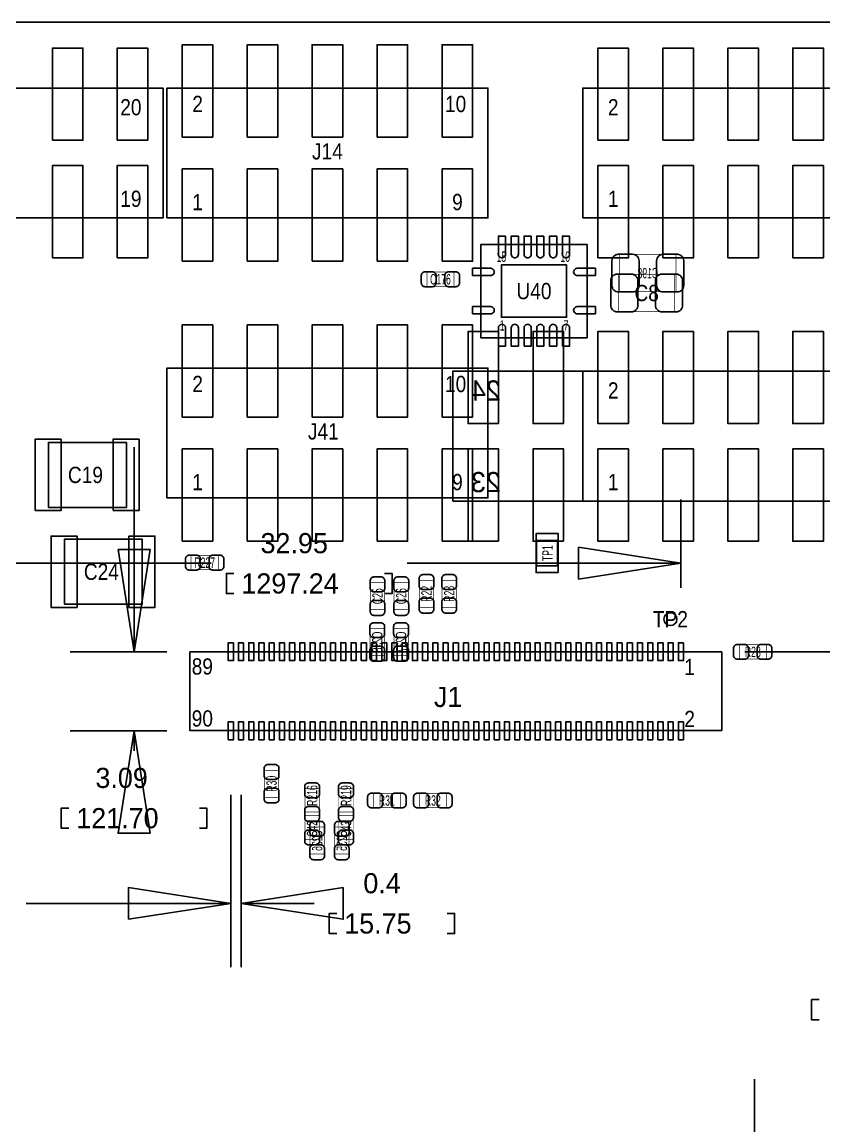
# Model space of a CAD drawing. Extents: x -31 to 174, y -12 to 124.
# Drawn here: x 54.53 to 85.89, y 46.51 to 89.66 of the extents above; entities that cross this region are included whole.
import ezdxf
from ezdxf.enums import TextEntityAlignment as Align

# ---------------------------------------------------------------- set-up
doc = ezdxf.new("R2010")
doc.units = 0
for name, color, linetype in [('BG_DIMENSION', 1, 'CONTINUOUS'), ('BG_OUTLINE', 3, 'CONTINUOUS'), ('PG_ASSEMBLY_BOTTOM', 140, 'CONTINUOUS'), ('PG_ASSEMBLY_TOP', 140, 'CONTINUOUS'), ('PIN_BOTTOM', 2, 'CONTINUOUS'), ('PIN_TOP', 160, 'CONTINUOUS'), ('RD_ASSEMBLY_BOTTOM', 140, 'CONTINUOUS'), ('RD_ASSEMBLY_TOP', 140, 'CONTINUOUS')]:
    doc.layers.add(name, color=color, linetype=linetype)

msp = doc.modelspace()

# ---------------------------------------------------------------- linework, layer by layer
at = {"layer": 'BG_DIMENSION'}
for points in [[(58.91022, 73.043034), (58.91022, 65.04305)], [(80.295496, 67.543172), (80.295496, 71.003922)], [(76.295504, 67.87896), (80.295496, 68.5038), (76.295504, 69.12864), (76.295504, 67.87896)], [(58.28538, 69.043042), (58.91022, 65.04305), (59.53506, 69.043042), (58.28538, 69.043042)], [(61.93155, 68.5038), (47.3456, 68.5038)], [(69.58965, 68.5038), (80.295496, 68.5038)], [(62.8142, 67.3227), (62.5221, 67.3227), (62.5221, 68.1101), (62.8142, 68.1101)], [(68.707, 67.3227), (68.9991, 67.3227), (68.9991, 68.1101), (68.707, 68.1101)], [(60.193174, 65.04305), (56.410098, 65.04305)], [(82.795618, 65.04305), (91.143582, 65.04305)], [(60.193174, 61.95187), (56.410098, 61.95187)], [(59.53506, 57.951878), (58.91022, 61.95187), (58.28538, 57.951878), (59.53506, 57.951878)], [(58.91022, 61.17463), (58.91022, 61.95187)], [(62.693296, 59.451748), (62.693296, 52.709318)], [(63.093346, 59.451748), (63.093346, 52.709318)], [(56.35752, 58.14568), (56.06542, 58.14568), (56.06542, 58.93308), (56.35752, 58.93308)], [(61.46292, 58.14568), (61.75502, 58.14568), (61.75502, 58.93308), (61.46292, 58.93308)], [(58.693304, 54.5846), (62.693296, 55.20944), (58.693304, 55.83428), (58.693304, 54.5846)], [(67.093338, 55.83428), (63.093346, 55.20944), (67.093338, 54.5846), (67.093338, 55.83428)], [(54.693312, 55.20944), (62.693296, 55.20944)], [(65.95237, 55.20944), (63.093346, 55.20944)], [(66.83502, 54.02834), (66.54292, 54.02834), (66.54292, 54.81574), (66.83502, 54.81574)], [(71.15302, 54.02834), (71.44512, 54.02834), (71.44512, 54.81574), (71.15302, 54.81574)], [(85.69706, 50.65776), (85.40496, 50.65776), (85.40496, 51.44516), (85.69706, 51.44516)], [(83.1723, 48.333914), (83.1723, 40.33393)]]:
    msp.add_lwpolyline(points, dxfattribs=at)
at = {"layer": 'BG_OUTLINE'}
msp.add_lwpolyline([(0, 0), (0, 46.233588), (5.526532, 46.233588, 0.413393), (6.522212, 47.232062), (6.522212, 48.731932, 0.414214), (5.522214, 49.73193), (0, 49.73193), (0, 74.98207), (5.522214, 74.98207, 0.414214), (6.522212, 75.982068), (6.522212, 77.481938, 0.413393), (5.526532, 78.480412), (0, 78.480412), (0, 89.662), (150.622, 89.662), (150.622, 0)], format="xyb", close=True, dxfattribs=at)
at = {"layer": 'PG_ASSEMBLY_BOTTOM', "const_width": 0.024892}
for points in [[(77.901038, 80.577436), (77.901038, 79.117444), (80.101186, 79.117444), (80.101186, 80.577436), (77.901038, 80.577436)], [(68.69938, 65.957704), (68.139564, 65.957704), (68.139564, 64.897508), (68.69938, 64.897508), (68.69938, 65.957704)], [(69.630036, 65.957704), (69.07022, 65.957704), (69.07022, 64.897508), (69.630036, 64.897508), (69.630036, 65.957704)], [(66.350388, 58.195718), (65.790572, 58.195718), (65.790572, 57.135522), (66.350388, 57.135522), (66.350388, 58.195718)], [(67.315588, 58.195718), (66.755772, 58.195718), (66.755772, 57.135522), (67.315588, 57.135522), (67.315588, 58.195718)]]:
    msp.add_lwpolyline(points, dxfattribs=at)
at = {"layer": 'PG_ASSEMBLY_BOTTOM'}
msp.add_lwpolyline([(71.374, 70.9295), (71.374, 76.0095), (101.7016, 76.0095), (101.7016, 70.9295)], close=True, dxfattribs=at)
at = {"layer": 'PG_ASSEMBLY_TOP'}
for points in [[(34.798, 82.0039), (60.0456, 82.0039), (60.0456, 87.0839), (34.798, 87.0839), (34.798, 82.0039)], [(60.198, 82.0039), (72.7456, 82.0039), (72.7456, 87.0839), (60.198, 87.0839), (60.198, 82.0039)], [(76.454, 82.0039), (101.7016, 82.0039), (101.7016, 87.0839), (76.454, 87.0839), (76.454, 82.0039)], [(72.47382, 77.32014), (76.62418, 77.32014), (76.62418, 80.97266), (72.47382, 80.97266), (72.47382, 77.32014)], [(60.198, 71.0565), (72.7456, 71.0565), (72.7456, 76.1365), (60.198, 76.1365), (60.198, 71.0565)], [(76.454, 70.9295), (101.7016, 70.9295), (101.7016, 76.0095), (76.454, 76.0095), (76.454, 70.9295)], [(75.49134, 68.13804), (75.49134, 69.66204), (74.62774, 69.66204), (74.62774, 68.13804), (75.49134, 68.13804)], [(81.892394, 61.96584), (61.096144, 61.96584), (61.096144, 65.03924), (81.892394, 65.03924), (81.892394, 61.96584)]]:
    msp.add_lwpolyline(points, dxfattribs=at)
at = {"layer": 'PG_ASSEMBLY_TOP', "const_width": 0.024892}
for points in [[(70.361302, 79.328264), (70.361302, 79.88808), (71.421498, 79.88808), (71.421498, 79.328264), (70.361302, 79.328264)], [(77.855826, 78.340204), (77.855826, 79.800196), (80.055974, 79.800196), (80.055974, 78.340204), (77.855826, 78.340204)], [(62.201298, 68.809108), (62.201298, 68.249292), (61.141102, 68.249292), (61.141102, 68.809108), (62.201298, 68.809108)], [(68.708524, 66.687954), (68.148708, 66.687954), (68.148708, 67.74815), (68.708524, 67.74815), (68.708524, 66.687954)], [(69.63918, 66.687954), (69.079364, 66.687954), (69.079364, 67.74815), (69.63918, 67.74815), (69.63918, 66.687954)], [(70.623938, 66.779902), (70.064122, 66.779902), (70.064122, 67.840098), (70.623938, 67.840098), (70.623938, 66.779902)], [(71.512938, 66.779902), (70.953122, 66.779902), (70.953122, 67.840098), (71.512938, 67.840098), (71.512938, 66.779902)], [(82.57413, 64.761364), (82.57413, 65.32118), (83.634326, 65.32118), (83.634326, 64.761364), (82.57413, 64.761364)], [(64.007492, 60.41517), (64.567308, 60.41517), (64.567308, 59.354974), (64.007492, 59.354974), (64.007492, 60.41517)], [(66.15176, 58.636662), (65.591944, 58.636662), (65.591944, 59.696858), (66.15176, 59.696858), (66.15176, 58.636662)], [(67.47764, 58.636662), (66.917824, 58.636662), (66.917824, 59.696858), (67.47764, 59.696858), (67.47764, 58.636662)], [(69.32422, 59.511438), (69.32422, 58.951622), (68.264024, 58.951622), (68.264024, 59.511438), (69.32422, 59.511438)], [(70.063868, 58.951622), (70.063868, 59.511438), (71.124064, 59.511438), (71.124064, 58.951622), (70.063868, 58.951622)], [(65.591944, 58.77687), (66.15176, 58.77687), (66.15176, 57.716674), (65.591944, 57.716674), (65.591944, 58.77687)], [(66.917824, 58.77687), (67.47764, 58.77687), (67.47764, 57.716674), (66.917824, 57.716674), (66.917824, 58.77687)]]:
    msp.add_lwpolyline(points, dxfattribs=at)
at = {"layer": 'PG_ASSEMBLY_TOP'}
for points in [[(55.5625, 70.6882), (55.5625, 73.2282), (58.6105, 73.2282), (58.6105, 70.6882)], [(56.1848, 66.9036), (56.1848, 69.4436), (59.2328, 69.4436), (59.2328, 66.9036)]]:
    msp.add_lwpolyline(points, close=True, dxfattribs=at)
at = {"layer": 'PIN_BOTTOM'}
for points in [[(77.846174, 79.112364), (78.40599, 79.112364, 0.414709), (78.65618, 79.362554), (78.65618, 80.332326, 0.414709), (78.40599, 80.582516), (77.846174, 80.582516, 0.414709), (77.595984, 80.332326), (77.595984, 79.362554, 0.414709)], [(80.15605, 80.582516), (79.596234, 80.582516, 0.414709), (79.346044, 80.332326), (79.346044, 79.362554, 0.414709), (79.596234, 79.112364), (80.15605, 79.112364, 0.414709), (80.40624, 79.362554), (80.40624, 80.332326, 0.414709)], [(68.129404, 66.027554), (68.129404, 65.747646, 0.414846), (68.279518, 65.597532), (68.559426, 65.597532, 0.414846), (68.70954, 65.747646), (68.70954, 66.027554, 0.414846), (68.559426, 66.177668), (68.279518, 66.177668, 0.414846)], [(69.06006, 66.027554), (69.06006, 65.747646, 0.414846), (69.210174, 65.597532), (69.490082, 65.597532, 0.414846), (69.640196, 65.747646), (69.640196, 66.027554, 0.414846), (69.490082, 66.177668), (69.210174, 66.177668, 0.414846)], [(68.70954, 64.827658), (68.70954, 65.107566, 0.414846), (68.559426, 65.25768), (68.279518, 65.25768, 0.414846), (68.129404, 65.107566), (68.129404, 64.827658, 0.414846), (68.279518, 64.677544), (68.559426, 64.677544, 0.414846)], [(69.640196, 64.827658), (69.640196, 65.107566, 0.414846), (69.490082, 65.25768), (69.210174, 65.25768, 0.414846), (69.06006, 65.107566), (69.06006, 64.827658, 0.414846), (69.210174, 64.677544), (69.490082, 64.677544, 0.414846)], [(65.780412, 58.265568), (65.780412, 57.98566, 0.414846), (65.930526, 57.835546), (66.210434, 57.835546, 0.414846), (66.360548, 57.98566), (66.360548, 58.265568, 0.414846), (66.210434, 58.415682), (65.930526, 58.415682, 0.414846)], [(66.745612, 58.265568), (66.745612, 57.98566, 0.414846), (66.895726, 57.835546), (67.175634, 57.835546, 0.414846), (67.325748, 57.98566), (67.325748, 58.265568, 0.414846), (67.175634, 58.415682), (66.895726, 58.415682, 0.414846)], [(66.360548, 57.065672), (66.360548, 57.34558, 0.414846), (66.210434, 57.495694), (65.930526, 57.495694, 0.414846), (65.780412, 57.34558), (65.780412, 57.065672, 0.414846), (65.930526, 56.915558), (66.210434, 56.915558, 0.414846)], [(67.325748, 57.065672), (67.325748, 57.34558, 0.414846), (67.175634, 57.495694), (66.895726, 57.495694, 0.414846), (66.745612, 57.34558), (66.745612, 57.065672, 0.414846), (66.895726, 56.915558), (67.175634, 56.915558, 0.414846)]]:
    msp.add_lwpolyline(points, format="xyb", close=True, dxfattribs=at)
for points in [[(73.1647, 73.9648), (73.1647, 77.5716), (71.9709, 77.5716), (71.9709, 73.9648)], [(75.7047, 73.9648), (75.7047, 77.5716), (74.5109, 77.5716), (74.5109, 73.9648)], [(78.2447, 73.9648), (78.2447, 77.5716), (77.0509, 77.5716), (77.0509, 73.9648)], [(80.7847, 73.9648), (80.7847, 77.5716), (79.5909, 77.5716), (79.5909, 73.9648)], [(83.3247, 73.9648), (83.3247, 77.5716), (82.1309, 77.5716), (82.1309, 73.9648)], [(85.8647, 73.9648), (85.8647, 77.5716), (84.6709, 77.5716), (84.6709, 73.9648)], [(73.1647, 69.3674), (73.1647, 72.9742), (71.9709, 72.9742), (71.9709, 69.3674)], [(75.7047, 69.3674), (75.7047, 72.9742), (74.5109, 72.9742), (74.5109, 69.3674)], [(78.2447, 69.3674), (78.2447, 72.9742), (77.0509, 72.9742), (77.0509, 69.3674)], [(80.7847, 69.3674), (80.7847, 72.9742), (79.5909, 72.9742), (79.5909, 69.3674)], [(83.3247, 69.3674), (83.3247, 72.9742), (82.1309, 72.9742), (82.1309, 69.3674)], [(85.8647, 69.3674), (85.8647, 72.9742), (84.6709, 72.9742), (84.6709, 69.3674)]]:
    msp.add_lwpolyline(points, close=True, dxfattribs=at)
at = {"layer": 'PIN_TOP'}
for points in [[(55.7149, 85.0392), (55.7149, 88.646), (56.9087, 88.646), (56.9087, 85.0392)], [(58.2549, 85.0392), (58.2549, 88.646), (59.4487, 88.646), (59.4487, 85.0392)], [(60.7949, 85.1662), (60.7949, 88.773), (61.9887, 88.773), (61.9887, 85.1662)], [(63.3349, 85.1662), (63.3349, 88.773), (64.5287, 88.773), (64.5287, 85.1662)], [(65.8749, 85.1662), (65.8749, 88.773), (67.0687, 88.773), (67.0687, 85.1662)], [(68.4149, 85.1662), (68.4149, 88.773), (69.6087, 88.773), (69.6087, 85.1662)], [(70.9549, 85.1662), (70.9549, 88.773), (72.1487, 88.773), (72.1487, 85.1662)], [(77.0509, 85.0392), (77.0509, 88.646), (78.2447, 88.646), (78.2447, 85.0392)], [(79.5909, 85.0392), (79.5909, 88.646), (80.7847, 88.646), (80.7847, 85.0392)], [(82.1309, 85.0392), (82.1309, 88.646), (83.3247, 88.646), (83.3247, 85.0392)], [(84.6709, 85.0392), (84.6709, 88.646), (85.8647, 88.646), (85.8647, 85.0392)], [(55.7149, 80.4418), (55.7149, 84.0486), (56.9087, 84.0486), (56.9087, 80.4418)], [(58.2549, 80.4418), (58.2549, 84.0486), (59.4487, 84.0486), (59.4487, 80.4418)], [(60.7949, 80.3148), (60.7949, 83.9216), (61.9887, 83.9216), (61.9887, 80.3148)], [(63.3349, 80.3148), (63.3349, 83.9216), (64.5287, 83.9216), (64.5287, 80.3148)], [(65.8749, 80.3148), (65.8749, 83.9216), (67.0687, 83.9216), (67.0687, 80.3148)], [(68.4149, 80.3148), (68.4149, 83.9216), (69.6087, 83.9216), (69.6087, 80.3148)], [(70.9549, 80.3148), (70.9549, 83.9216), (72.1487, 83.9216), (72.1487, 80.3148)], [(77.0509, 80.4418), (77.0509, 84.0486), (78.2447, 84.0486), (78.2447, 80.4418)], [(79.5909, 80.4418), (79.5909, 84.0486), (80.7847, 84.0486), (80.7847, 80.4418)], [(82.1309, 80.4418), (82.1309, 84.0486), (83.3247, 84.0486), (83.3247, 80.4418)], [(84.6709, 80.4418), (84.6709, 84.0486), (85.8647, 84.0486), (85.8647, 80.4418)], [(75.82408, 80.17129), (75.82408, 78.12151), (73.27392, 78.12151), (73.27392, 80.17129)], [(60.7949, 74.2188), (60.7949, 77.8256), (61.9887, 77.8256), (61.9887, 74.2188)], [(63.3349, 74.2188), (63.3349, 77.8256), (64.5287, 77.8256), (64.5287, 74.2188)], [(65.8749, 74.2188), (65.8749, 77.8256), (67.0687, 77.8256), (67.0687, 74.2188)], [(68.4149, 74.2188), (68.4149, 77.8256), (69.6087, 77.8256), (69.6087, 74.2188)], [(70.9549, 74.2188), (70.9549, 77.8256), (72.1487, 77.8256), (72.1487, 74.2188)], [(77.0509, 73.9648), (77.0509, 77.5716), (78.2447, 77.5716), (78.2447, 73.9648)], [(79.5909, 73.9648), (79.5909, 77.5716), (80.7847, 77.5716), (80.7847, 73.9648)], [(82.1309, 73.9648), (82.1309, 77.5716), (83.3247, 77.5716), (83.3247, 73.9648)], [(84.6709, 73.9648), (84.6709, 77.5716), (85.8647, 77.5716), (85.8647, 73.9648)], [(55.0418, 70.5612), (55.0418, 73.3552), (56.0578, 73.3552), (56.0578, 70.5612)], [(58.0898, 70.5612), (58.0898, 73.3552), (59.1058, 73.3552), (59.1058, 70.5612)], [(60.7949, 69.3674), (60.7949, 72.9742), (61.9887, 72.9742), (61.9887, 69.3674)], [(63.3349, 69.3674), (63.3349, 72.9742), (64.5287, 72.9742), (64.5287, 69.3674)], [(65.8749, 69.3674), (65.8749, 72.9742), (67.0687, 72.9742), (67.0687, 69.3674)], [(68.4149, 69.3674), (68.4149, 72.9742), (69.6087, 72.9742), (69.6087, 69.3674)], [(70.9549, 69.3674), (70.9549, 72.9742), (72.1487, 72.9742), (72.1487, 69.3674)], [(77.0509, 69.3674), (77.0509, 72.9742), (78.2447, 72.9742), (78.2447, 69.3674)], [(79.5909, 69.3674), (79.5909, 72.9742), (80.7847, 72.9742), (80.7847, 69.3674)], [(82.1309, 69.3674), (82.1309, 72.9742), (83.3247, 72.9742), (83.3247, 69.3674)], [(84.6709, 69.3674), (84.6709, 72.9742), (85.8647, 72.9742), (85.8647, 69.3674)], [(55.6641, 66.7766), (55.6641, 69.5706), (56.6801, 69.5706), (56.6801, 66.7766)], [(58.7121, 66.7766), (58.7121, 69.5706), (59.7281, 69.5706), (59.7281, 66.7766)], [(75.46594, 68.40474), (74.65314, 68.40474), (74.65314, 69.39534), (75.46594, 69.39534)], [(62.793245, 65.398142), (62.793245, 64.698118), (62.593347, 64.698118), (62.593347, 65.398142)], [(63.193295, 65.398142), (63.193295, 64.698118), (62.993397, 64.698118), (62.993397, 65.398142)], [(63.593345, 65.398142), (63.593345, 64.698118), (63.393447, 64.698118), (63.393447, 65.398142)], [(63.993395, 65.398142), (63.993395, 64.698118), (63.793497, 64.698118), (63.793497, 65.398142)], [(64.393445, 65.398142), (64.393445, 64.698118), (64.193547, 64.698118), (64.193547, 65.398142)], [(64.793495, 65.398142), (64.793495, 64.698118), (64.593597, 64.698118), (64.593597, 65.398142)], [(65.193545, 65.398142), (65.193545, 64.698118), (64.993647, 64.698118), (64.993647, 65.398142)], [(65.593595, 65.398142), (65.593595, 64.698118), (65.393697, 64.698118), (65.393697, 65.398142)], [(65.993645, 65.398142), (65.993645, 64.698118), (65.793747, 64.698118), (65.793747, 65.398142)], [(66.393695, 65.398142), (66.393695, 64.698118), (66.193797, 64.698118), (66.193797, 65.398142)], [(66.793745, 65.398142), (66.793745, 64.698118), (66.593847, 64.698118), (66.593847, 65.398142)], [(67.193795, 65.398142), (67.193795, 64.698118), (66.993897, 64.698118), (66.993897, 65.398142)], [(67.593845, 65.398142), (67.593845, 64.698118), (67.393947, 64.698118), (67.393947, 65.398142)], [(67.993895, 65.398142), (67.993895, 64.698118), (67.793997, 64.698118), (67.793997, 65.398142)], [(68.393945, 65.398142), (68.393945, 64.698118), (68.194047, 64.698118), (68.194047, 65.398142)], [(68.793995, 65.398142), (68.793995, 64.698118), (68.594097, 64.698118), (68.594097, 65.398142)], [(69.194045, 65.398142), (69.194045, 64.698118), (68.994147, 64.698118), (68.994147, 65.398142)], [(69.594095, 65.398142), (69.594095, 64.698118), (69.394197, 64.698118), (69.394197, 65.398142)], [(69.994145, 65.398142), (69.994145, 64.698118), (69.794247, 64.698118), (69.794247, 65.398142)], [(70.394195, 65.398142), (70.394195, 64.698118), (70.194297, 64.698118), (70.194297, 65.398142)], [(70.794245, 65.398142), (70.794245, 64.698118), (70.594347, 64.698118), (70.594347, 65.398142)], [(71.194295, 65.398142), (71.194295, 64.698118), (70.994397, 64.698118), (70.994397, 65.398142)], [(71.594345, 65.398142), (71.594345, 64.698118), (71.394447, 64.698118), (71.394447, 65.398142)], [(71.994395, 65.398142), (71.994395, 64.698118), (71.794497, 64.698118), (71.794497, 65.398142)], [(72.394445, 65.398142), (72.394445, 64.698118), (72.194547, 64.698118), (72.194547, 65.398142)], [(72.794495, 65.398142), (72.794495, 64.698118), (72.594597, 64.698118), (72.594597, 65.398142)], [(73.194545, 65.398142), (73.194545, 64.698118), (72.994647, 64.698118), (72.994647, 65.398142)], [(73.594595, 65.398142), (73.594595, 64.698118), (73.394697, 64.698118), (73.394697, 65.398142)], [(73.994645, 65.398142), (73.994645, 64.698118), (73.794747, 64.698118), (73.794747, 65.398142)], [(74.394695, 65.398142), (74.394695, 64.698118), (74.194797, 64.698118), (74.194797, 65.398142)], [(74.794745, 65.398142), (74.794745, 64.698118), (74.594847, 64.698118), (74.594847, 65.398142)], [(75.194795, 65.398142), (75.194795, 64.698118), (74.994897, 64.698118), (74.994897, 65.398142)], [(75.594845, 65.398142), (75.594845, 64.698118), (75.394947, 64.698118), (75.394947, 65.398142)], [(75.994895, 65.398142), (75.994895, 64.698118), (75.794997, 64.698118), (75.794997, 65.398142)], [(76.394945, 65.398142), (76.394945, 64.698118), (76.195047, 64.698118), (76.195047, 65.398142)], [(76.794995, 65.398142), (76.794995, 64.698118), (76.595097, 64.698118), (76.595097, 65.398142)], [(77.195045, 65.398142), (77.195045, 64.698118), (76.995147, 64.698118), (76.995147, 65.398142)], [(77.595095, 65.398142), (77.595095, 64.698118), (77.395197, 64.698118), (77.395197, 65.398142)], [(77.995145, 65.398142), (77.995145, 64.698118), (77.795247, 64.698118), (77.795247, 65.398142)], [(78.395195, 65.398142), (78.395195, 64.698118), (78.195297, 64.698118), (78.195297, 65.398142)], [(78.795245, 65.398142), (78.795245, 64.698118), (78.595347, 64.698118), (78.595347, 65.398142)], [(79.195295, 65.398142), (79.195295, 64.698118), (78.995397, 64.698118), (78.995397, 65.398142)], [(79.595345, 65.398142), (79.595345, 64.698118), (79.395447, 64.698118), (79.395447, 65.398142)], [(79.995395, 65.398142), (79.995395, 64.698118), (79.795497, 64.698118), (79.795497, 65.398142)], [(80.395445, 65.398142), (80.395445, 64.698118), (80.195547, 64.698118), (80.195547, 65.398142)], [(62.793245, 62.306962), (62.793245, 61.606938), (62.593347, 61.606938), (62.593347, 62.306962)], [(63.193295, 62.306962), (63.193295, 61.606938), (62.993397, 61.606938), (62.993397, 62.306962)], [(63.593345, 62.306962), (63.593345, 61.606938), (63.393447, 61.606938), (63.393447, 62.306962)], [(63.993395, 62.306962), (63.993395, 61.606938), (63.793497, 61.606938), (63.793497, 62.306962)], [(64.393445, 62.306962), (64.393445, 61.606938), (64.193547, 61.606938), (64.193547, 62.306962)], [(64.793495, 62.306962), (64.793495, 61.606938), (64.593597, 61.606938), (64.593597, 62.306962)], [(65.193545, 62.306962), (65.193545, 61.606938), (64.993647, 61.606938), (64.993647, 62.306962)], [(65.593595, 62.306962), (65.593595, 61.606938), (65.393697, 61.606938), (65.393697, 62.306962)], [(65.993645, 62.306962), (65.993645, 61.606938), (65.793747, 61.606938), (65.793747, 62.306962)], [(66.393695, 62.306962), (66.393695, 61.606938), (66.193797, 61.606938), (66.193797, 62.306962)], [(66.793745, 62.306962), (66.793745, 61.606938), (66.593847, 61.606938), (66.593847, 62.306962)], [(67.193795, 62.306962), (67.193795, 61.606938), (66.993897, 61.606938), (66.993897, 62.306962)], [(67.593845, 62.306962), (67.593845, 61.606938), (67.393947, 61.606938), (67.393947, 62.306962)], [(67.993895, 62.306962), (67.993895, 61.606938), (67.793997, 61.606938), (67.793997, 62.306962)], [(68.393945, 62.306962), (68.393945, 61.606938), (68.194047, 61.606938), (68.194047, 62.306962)], [(68.793995, 62.306962), (68.793995, 61.606938), (68.594097, 61.606938), (68.594097, 62.306962)], [(69.194045, 62.306962), (69.194045, 61.606938), (68.994147, 61.606938), (68.994147, 62.306962)], [(69.594095, 62.306962), (69.594095, 61.606938), (69.394197, 61.606938), (69.394197, 62.306962)], [(69.994145, 62.306962), (69.994145, 61.606938), (69.794247, 61.606938), (69.794247, 62.306962)], [(70.394195, 62.306962), (70.394195, 61.606938), (70.194297, 61.606938), (70.194297, 62.306962)], [(70.794245, 62.306962), (70.794245, 61.606938), (70.594347, 61.606938), (70.594347, 62.306962)], [(71.194295, 62.306962), (71.194295, 61.606938), (70.994397, 61.606938), (70.994397, 62.306962)], [(71.594345, 62.306962), (71.594345, 61.606938), (71.394447, 61.606938), (71.394447, 62.306962)], [(71.994395, 62.306962), (71.994395, 61.606938), (71.794497, 61.606938), (71.794497, 62.306962)], [(72.394445, 62.306962), (72.394445, 61.606938), (72.194547, 61.606938), (72.194547, 62.306962)], [(72.794495, 62.306962), (72.794495, 61.606938), (72.594597, 61.606938), (72.594597, 62.306962)], [(73.194545, 62.306962), (73.194545, 61.606938), (72.994647, 61.606938), (72.994647, 62.306962)], [(73.594595, 62.306962), (73.594595, 61.606938), (73.394697, 61.606938), (73.394697, 62.306962)], [(73.994645, 62.306962), (73.994645, 61.606938), (73.794747, 61.606938), (73.794747, 62.306962)], [(74.394695, 62.306962), (74.394695, 61.606938), (74.194797, 61.606938), (74.194797, 62.306962)], [(74.794745, 62.306962), (74.794745, 61.606938), (74.594847, 61.606938), (74.594847, 62.306962)], [(75.194795, 62.306962), (75.194795, 61.606938), (74.994897, 61.606938), (74.994897, 62.306962)], [(75.594845, 62.306962), (75.594845, 61.606938), (75.394947, 61.606938), (75.394947, 62.306962)], [(75.994895, 62.306962), (75.994895, 61.606938), (75.794997, 61.606938), (75.794997, 62.306962)], [(76.394945, 62.306962), (76.394945, 61.606938), (76.195047, 61.606938), (76.195047, 62.306962)], [(76.794995, 62.306962), (76.794995, 61.606938), (76.595097, 61.606938), (76.595097, 62.306962)], [(77.195045, 62.306962), (77.195045, 61.606938), (76.995147, 61.606938), (76.995147, 62.306962)], [(77.595095, 62.306962), (77.595095, 61.606938), (77.395197, 61.606938), (77.395197, 62.306962)], [(77.995145, 62.306962), (77.995145, 61.606938), (77.795247, 61.606938), (77.795247, 62.306962)], [(78.395195, 62.306962), (78.395195, 61.606938), (78.195297, 61.606938), (78.195297, 62.306962)], [(78.795245, 62.306962), (78.795245, 61.606938), (78.595347, 61.606938), (78.595347, 62.306962)], [(79.195295, 62.306962), (79.195295, 61.606938), (78.995397, 61.606938), (78.995397, 62.306962)], [(79.595345, 62.306962), (79.595345, 61.606938), (79.395447, 61.606938), (79.395447, 62.306962)], [(79.995395, 62.306962), (79.995395, 61.606938), (79.795497, 61.606938), (79.795497, 62.306962)], [(80.395445, 62.306962), (80.395445, 61.606938), (80.195547, 61.606938), (80.195547, 62.306962)]]:
    msp.add_lwpolyline(points, close=True, dxfattribs=at)
for points in [[(73.43902, 81.29524), (73.43902, 80.58658, -1.003729), (73.15962, 80.58658), (73.15962, 81.29524)], [(73.9394, 81.29524), (73.9394, 80.58658, -1.003729), (73.66, 80.58658), (73.66, 81.29524)], [(74.43978, 81.29524), (74.43978, 80.58658, -1.003729), (74.16038, 80.58658), (74.16038, 81.29524)], [(74.93762, 81.29524), (74.93762, 80.58658, -1.003729), (74.65822, 80.58658), (74.65822, 81.29524)], [(75.438, 81.29524), (75.438, 80.58658, -1.003729), (75.1586, 80.58658), (75.1586, 81.29524)], [(75.93838, 81.29524), (75.93838, 80.58658, -1.003729), (75.65898, 80.58658), (75.65898, 81.29524)], [(70.291452, 79.89824), (70.57136, 79.89824, -0.414846), (70.721474, 79.748126), (70.721474, 79.468218, -0.414846), (70.57136, 79.318104), (70.291452, 79.318104, -0.414846), (70.141338, 79.468218), (70.141338, 79.748126, -0.414846)], [(71.491348, 79.318104), (71.21144, 79.318104, -0.414846), (71.061326, 79.468218), (71.061326, 79.748126, -0.414846), (71.21144, 79.89824), (71.491348, 79.89824, -0.414846), (71.641462, 79.748126), (71.641462, 79.468218, -0.414846)], [(72.1487, 80.0354), (72.85736, 80.0354, -1.003729), (72.85736, 79.756), (72.1487, 79.756)], [(76.9493, 79.756), (76.24064, 79.756, -1.003729), (76.24064, 80.0354), (76.9493, 80.0354)], [(77.800962, 79.805276), (78.360778, 79.805276, -0.414709), (78.610968, 79.555086), (78.610968, 78.585314, -0.414709), (78.360778, 78.335124), (77.800962, 78.335124, -0.414709), (77.550772, 78.585314), (77.550772, 79.555086, -0.414709)], [(80.110838, 78.335124), (79.551022, 78.335124, -0.414709), (79.300832, 78.585314), (79.300832, 79.555086, -0.414709), (79.551022, 79.805276), (80.110838, 79.805276, -0.414709), (80.361028, 79.555086), (80.361028, 78.585314, -0.414709)], [(72.1487, 78.5368), (72.85736, 78.5368, -1.003729), (72.85736, 78.2574), (72.1487, 78.2574)], [(76.9493, 78.2574), (76.24064, 78.2574, -1.003729), (76.24064, 78.5368), (76.9493, 78.5368)], [(73.15962, 76.99756), (73.15962, 77.70622, -1.003729), (73.43902, 77.70622), (73.43902, 76.99756)], [(73.66, 76.99756), (73.66, 77.70622, -1.003729), (73.9394, 77.70622), (73.9394, 76.99756)], [(74.16038, 76.99756), (74.16038, 77.70622, -1.003729), (74.43978, 77.70622), (74.43978, 76.99756)], [(74.65822, 76.99756), (74.65822, 77.70622, -1.003729), (74.93762, 77.70622), (74.93762, 76.99756)], [(75.1586, 76.99756), (75.1586, 77.70622, -1.003729), (75.438, 77.70622), (75.438, 76.99756)], [(75.65898, 76.99756), (75.65898, 77.70622, -1.003729), (75.93838, 77.70622), (75.93838, 76.99756)], [(61.071252, 68.819268), (61.35116, 68.819268, -0.414846), (61.501274, 68.669154), (61.501274, 68.389246, -0.414846), (61.35116, 68.239132), (61.071252, 68.239132, -0.414846), (60.921138, 68.389246), (60.921138, 68.669154, -0.414846)], [(62.271148, 68.239132), (61.99124, 68.239132, -0.414846), (61.841126, 68.389246), (61.841126, 68.669154, -0.414846), (61.99124, 68.819268), (62.271148, 68.819268, -0.414846), (62.421262, 68.669154), (62.421262, 68.389246, -0.414846)], [(68.718684, 67.818), (68.718684, 67.538092, -0.414846), (68.56857, 67.387978), (68.288662, 67.387978, -0.414846), (68.138548, 67.538092), (68.138548, 67.818, -0.414846), (68.288662, 67.968114), (68.56857, 67.968114, -0.414846)], [(69.64934, 67.818), (69.64934, 67.538092, -0.414846), (69.499226, 67.387978), (69.219318, 67.387978, -0.414846), (69.069204, 67.538092), (69.069204, 67.818, -0.414846), (69.219318, 67.968114), (69.499226, 67.968114, -0.414846)], [(70.634098, 67.909948), (70.634098, 67.63004, -0.414846), (70.483984, 67.479926), (70.204076, 67.479926, -0.414846), (70.053962, 67.63004), (70.053962, 67.909948, -0.414846), (70.204076, 68.060062), (70.483984, 68.060062, -0.414846)], [(71.523098, 67.909948), (71.523098, 67.63004, -0.414846), (71.372984, 67.479926), (71.093076, 67.479926, -0.414846), (70.942962, 67.63004), (70.942962, 67.909948, -0.414846), (71.093076, 68.060062), (71.372984, 68.060062, -0.414846)], [(68.138548, 66.618104), (68.138548, 66.898012, -0.414846), (68.288662, 67.048126), (68.56857, 67.048126, -0.414846), (68.718684, 66.898012), (68.718684, 66.618104, -0.414846), (68.56857, 66.46799), (68.288662, 66.46799, -0.414846)], [(69.069204, 66.618104), (69.069204, 66.898012, -0.414846), (69.219318, 67.048126), (69.499226, 67.048126, -0.414846), (69.64934, 66.898012), (69.64934, 66.618104, -0.414846), (69.499226, 66.46799), (69.219318, 66.46799, -0.414846)], [(70.053962, 66.710052), (70.053962, 66.98996, -0.414846), (70.204076, 67.140074), (70.483984, 67.140074, -0.414846), (70.634098, 66.98996), (70.634098, 66.710052, -0.414846), (70.483984, 66.559938), (70.204076, 66.559938, -0.414846)], [(70.942962, 66.710052), (70.942962, 66.98996, -0.414846), (71.093076, 67.140074), (71.372984, 67.140074, -0.414846), (71.523098, 66.98996), (71.523098, 66.710052, -0.414846), (71.372984, 66.559938), (71.093076, 66.559938, -0.414846)], [(82.50428, 65.33134), (82.784188, 65.33134, -0.414846), (82.934302, 65.181226), (82.934302, 64.901318, -0.414846), (82.784188, 64.751204), (82.50428, 64.751204, -0.414846), (82.354166, 64.901318), (82.354166, 65.181226, -0.414846)], [(83.704176, 64.751204), (83.424268, 64.751204, -0.414846), (83.274154, 64.901318), (83.274154, 65.181226, -0.414846), (83.424268, 65.33134), (83.704176, 65.33134, -0.414846), (83.85429, 65.181226), (83.85429, 64.901318, -0.414846)], [(64.577468, 60.48502), (64.577468, 60.205112, -0.414846), (64.427354, 60.054998), (64.147446, 60.054998, -0.414846), (63.997332, 60.205112), (63.997332, 60.48502, -0.414846), (64.147446, 60.635134), (64.427354, 60.635134, -0.414846)], [(63.997332, 59.285124), (63.997332, 59.565032, -0.414846), (64.147446, 59.715146), (64.427354, 59.715146, -0.414846), (64.577468, 59.565032), (64.577468, 59.285124, -0.414846), (64.427354, 59.13501), (64.147446, 59.13501, -0.414846)], [(66.16192, 59.766708), (66.16192, 59.4868, -0.414846), (66.011806, 59.336686), (65.731898, 59.336686, -0.414846), (65.581784, 59.4868), (65.581784, 59.766708, -0.414846), (65.731898, 59.916822), (66.011806, 59.916822, -0.414846)], [(67.4878, 59.766708), (67.4878, 59.4868, -0.414846), (67.337686, 59.336686), (67.057778, 59.336686, -0.414846), (66.907664, 59.4868), (66.907664, 59.766708, -0.414846), (67.057778, 59.916822), (67.337686, 59.916822, -0.414846)], [(68.194174, 59.521598), (68.474082, 59.521598, -0.414846), (68.624196, 59.371484), (68.624196, 59.091576, -0.414846), (68.474082, 58.941462), (68.194174, 58.941462, -0.414846), (68.04406, 59.091576), (68.04406, 59.371484, -0.414846)], [(69.39407, 58.941462), (69.114162, 58.941462, -0.414846), (68.964048, 59.091576), (68.964048, 59.371484, -0.414846), (69.114162, 59.521598), (69.39407, 59.521598, -0.414846), (69.544184, 59.371484), (69.544184, 59.091576, -0.414846)], [(69.994018, 59.521598), (70.273926, 59.521598, -0.414846), (70.42404, 59.371484), (70.42404, 59.091576, -0.414846), (70.273926, 58.941462), (69.994018, 58.941462, -0.414846), (69.843904, 59.091576), (69.843904, 59.371484, -0.414846)], [(71.193914, 58.941462), (70.914006, 58.941462, -0.414846), (70.763892, 59.091576), (70.763892, 59.371484, -0.414846), (70.914006, 59.521598), (71.193914, 59.521598, -0.414846), (71.344028, 59.371484), (71.344028, 59.091576, -0.414846)], [(66.16192, 58.84672), (66.16192, 58.566812, -0.414846), (66.011806, 58.416698), (65.731898, 58.416698, -0.414846), (65.581784, 58.566812), (65.581784, 58.84672, -0.414846), (65.731898, 58.996834), (66.011806, 58.996834, -0.414846)], [(65.581784, 58.566812), (65.581784, 58.84672, -0.414846), (65.731898, 58.996834), (66.011806, 58.996834, -0.414846), (66.16192, 58.84672), (66.16192, 58.566812, -0.414846), (66.011806, 58.416698), (65.731898, 58.416698, -0.414846)], [(67.4878, 58.84672), (67.4878, 58.566812, -0.414846), (67.337686, 58.416698), (67.057778, 58.416698, -0.414846), (66.907664, 58.566812), (66.907664, 58.84672, -0.414846), (67.057778, 58.996834), (67.337686, 58.996834, -0.414846)], [(66.907664, 58.566812), (66.907664, 58.84672, -0.414846), (67.057778, 58.996834), (67.337686, 58.996834, -0.414846), (67.4878, 58.84672), (67.4878, 58.566812, -0.414846), (67.337686, 58.416698), (67.057778, 58.416698, -0.414846)], [(65.581784, 57.646824), (65.581784, 57.926732, -0.414846), (65.731898, 58.076846), (66.011806, 58.076846, -0.414846), (66.16192, 57.926732), (66.16192, 57.646824, -0.414846), (66.011806, 57.49671), (65.731898, 57.49671, -0.414846)], [(66.907664, 57.646824), (66.907664, 57.926732, -0.414846), (67.057778, 58.076846), (67.337686, 58.076846, -0.414846), (67.4878, 57.926732), (67.4878, 57.646824, -0.414846), (67.337686, 57.49671), (67.057778, 57.49671, -0.414846)]]:
    msp.add_lwpolyline(points, format="xyb", close=True, dxfattribs=at)
msp.add_circle((79.883, 66.3194), 0.254, dxfattribs=at)

# ---------------------------------------------------------------- texts
at = {"layer": 'BG_DIMENSION'}
for s, p in [('32.95', (63.8556, 68.8975)), ('1297.24', (63.1063, 67.3227)), ('3.09', (57.39892, 59.72048)), ('121.70', (56.64962, 58.14568)), ('0.4', (67.87642, 55.60314)), ('15.75', (67.12712, 54.02834))]:
    msp.add_text(s, height=0.7874, dxfattribs=at).set_placement(p)
at = {"layer": 'PG_ASSEMBLY_BOTTOM', "text_generation_flag": 2}
for s, p in [('24', (73.2536, 74.8665)), ('23', (73.2536, 71.2851))]:
    msp.add_text(s, height=0.7874, dxfattribs=at).set_placement(p)
at = {"layer": 'PG_ASSEMBLY_TOP'}
for s, height, width, p in [('2', 0.635, 0.88, (61.1886, 86.1441)), ('10', 0.635, 0.88, (71.0692, 86.1441)), ('20', 0.635, 0.88, (58.3692, 86.0171)), ('19', 0.635, 0.88, (58.3692, 82.4357)), ('1', 0.635, 0.88, (61.1886, 82.3087)), ('9', 0.635, 0.88, (71.3486, 82.3087)), ('10', 0.4064, 0.625, (75.58278, 80.28686)), ('15', 0.4064, 0.625, (73.08342, 80.28686)), ('1', 0.4064, 0.625, (73.21042, 77.59954)), ('7', 0.4064, 0.625, (75.70978, 77.59954)), ('2', 0.635, 0.88, (61.1886, 75.1967)), ('10', 0.635, 0.88, (71.0692, 75.1967)), ('1', 0.635, 0.88, (61.1886, 71.3613)), ('9', 0.635, 0.88, (71.3486, 71.3613)), ('89', 0.635, 0.88, (61.164724, 64.15278)), ('1', 0.635, 0.88, (80.426814, 64.135)), ('90', 0.635, 0.88, (61.164724, 62.12078)), ('2', 0.635, 0.88, (80.426814, 62.103))]:
    msp.add_text(s, height=height, dxfattribs=dict(at, width=width)).set_placement(p)
at = {"layer": 'PG_ASSEMBLY_TOP', "width": 0.88}
for s, p in [('2', (77.6478, 86.0171)), ('1', (77.6478, 82.4357)), ('2', (77.6478, 74.9427)), ('1', (77.6478, 71.3613))]:
    msp.add_text(s, height=0.635, dxfattribs=at).set_placement(p, align=Align.CENTER)
at = {"layer": 'RD_ASSEMBLY_BOTTOM', "text_generation_flag": 2, "width": 0.625}
msp.add_text('C198', height=0.4064, dxfattribs=at).set_placement((79.001112, 79.64424), align=Align.CENTER)
for s, p in [('C238', (68.622672, 65.427606)), ('C237', (69.553328, 65.427606)), ('C236', (66.27368, 57.66562)), ('C235', (67.23888, 57.66562))]:
    msp.add_text(s, height=0.4064, rotation=90, dxfattribs=at).set_placement(p, align=Align.CENTER)
at = {"layer": 'RD_ASSEMBLY_TOP'}
for s, height, width, p in [('J14', 0.635, 0.88, (66.4718, 84.2899)), ('C176', 0.4064, 0.625, (70.8914, 79.404972)), ('U40', 0.635, 0.88, (74.549, 78.8289)), ('C8', 0.635, 0.88, (78.9559, 78.7527)), ('R227', 0.4064, 0.625, (61.6712, 68.326)), ('TP2', 0.635, 0.88, (79.883, 66.0019)), ('R28', 0.4064, 0.625, (83.104228, 64.838072)), ('R31', 0.4064, 0.625, (68.794122, 59.02833)), ('R32', 0.4064, 0.625, (70.593966, 59.02833))]:
    msp.add_text(s, height=height, dxfattribs=dict(at, width=width)).set_placement(p, align=Align.CENTER)
at = {"layer": 'RD_ASSEMBLY_TOP', "width": 0.88}
for s, p in [('J41', (65.7098, 73.3425)), ('C19', (56.3245, 71.6407)), ('C24', (56.9468, 67.8561))]:
    msp.add_text(s, height=0.635, dxfattribs=at).set_placement(p)
at = {"layer": 'RD_ASSEMBLY_TOP', "width": 0.625}
for s, p in [('TP1', (75.27925, 68.8975)), ('C25', (68.631816, 67.218052)), ('C26', (69.562472, 67.218052)), ('R22', (70.54723, 67.31)), ('R23', (71.43623, 67.31)), ('R30', (64.4906, 59.885072)), ('R216', (66.075052, 59.42076)), ('R219', (67.400932, 59.42076)), ('C42', (66.075052, 58.119772)), ('C43', (67.400932, 58.119772))]:
    msp.add_text(s, height=0.4064, rotation=90, dxfattribs=at).set_placement(p, align=Align.CENTER)
at = {"layer": 'RD_ASSEMBLY_TOP'}
msp.add_text('J1', height=0.7874, dxfattribs=at).set_placement((71.19366, 62.88532), align=Align.CENTER)

doc.saveas('drawing.dxf')
